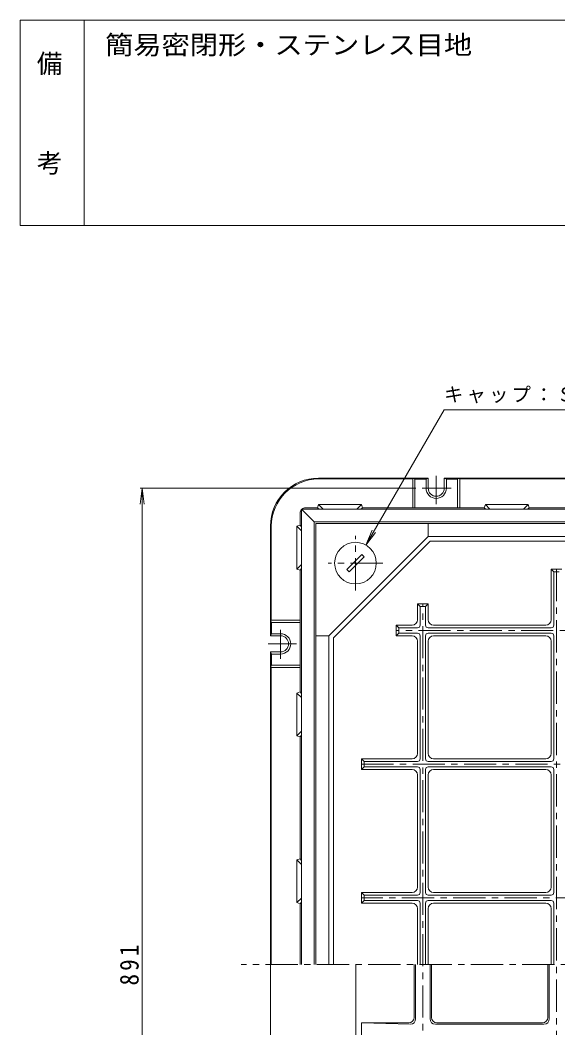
# Model space of a CAD drawing. Units: millimetres, scale not verified. Extents: x -1152 to 1118, y -823 to 838.
# Drawn here: x -1152 to -649, y -104 to 838 of the extents above; entities that cross this region are included whole.
import ezdxf
from ezdxf.enums import TextEntityAlignment as Align

# ---------------------------------------------------------------- set-up
doc = ezdxf.new("R2010")
doc.units = ezdxf.units.MM
doc.header["$LTSCALE"] = 6
doc.linetypes.add('CHAIN1', pattern=[8, 5, -1, 1, -1])
for name, color, linetype, lineweight in [('0-0_通り芯', 2, 'Continuous', 9), ('0-1_躯体', 3, 'Continuous', 9), ('0-E', 7, 'Continuous', 9), ('0-F', 7, 'Continuous', 9), ('F-0_F-0ﾚｲﾔ', 7, 'Continuous', 9)]:
    doc.layers.add(name, color=color, linetype=linetype, lineweight=lineweight)
doc.layers.add('F-4_F-4ﾚｲﾔ', color=2, linetype='Continuous')
doc.styles.add('ＭＳ ゴシック', font='')
doc.styles.get('ＭＳ ゴシック').set_extended_font_data('MS Gothic')

msp = doc.modelspace()

# ---------------------------------------------------------------- linework, layer by layer
at = {"layer": '0-0_通り芯'}
for p, q in [((-872.951, 409.823), (-770.451, 409.823)), ((-872.951, 409.023), (-784.951, 409.023)), ((-782.951, 408.823), (-784.951, 409.823)), ((-784.951, 409.823), (-784.951, 382.073)), ((-782.951, 408.823), (-772.451, 408.823)), ((-782.951, 408.823), (-782.951, 381.975)), ((-770.451, 409.823), (-772.451, 408.823)), ((-772.451, 408.823), (-772.451, 400.323)), ((-770.451, 409.823), (-770.451, 400.323)), ((-170.451, 409.823), (-755.451, 409.823)), ((-753.451, 408.823), (-753.451, 400.323)), ((-753.451, 408.823), (-742.951, 408.823)), ((-742.951, 408.823), (-740.951, 409.823)), ((-742.951, 408.823), (-742.951, 381.975)), ((-740.951, 409.823), (-740.951, 382.073)), ((-184.951, 409.023), (-740.951, 409.023)), ((-890.201, 377.073), (-890.201, 365.824)), ((-36.951, 380.823), (-888.951, 380.823)), ((-888.951, 380.823), (-876.951, 368.823)), ((-888.951, 380.823), (-888.951, -45.177)), ((-885.201, 382.073), (-873.952, 382.073)), ((-873.952, 382.073), (-872.951, 385.077)), ((-873.952, 382.073), (-872.452, 380.823)), ((-868.697, 380.823), (-872.951, 385.077)), ((-832.951, 385.077), (-872.951, 385.077)), ((-837.205, 380.823), (-832.951, 385.077)), ((-831.95, 382.073), (-833.45, 380.823)), ((-831.95, 382.073), (-832.951, 385.077)), ((-784.951, 382.073), (-831.95, 382.073)), ((-782.951, 381.975), (-784.951, 382.073)), ((-782.951, 381.975), (-742.951, 381.975)), ((-740.951, 382.073), (-742.951, 381.975)), ((-740.951, 382.073), (-717.952, 382.073)), ((-717.952, 382.073), (-716.951, 385.077)), ((-717.952, 382.073), (-716.452, 380.823)), ((-712.697, 380.823), (-716.951, 385.077)), ((-676.951, 385.077), (-716.951, 385.077)), ((-681.205, 380.823), (-676.951, 385.077)), ((-675.95, 382.073), (-677.45, 380.823)), ((-675.95, 382.073), (-676.951, 385.077)), ((-675.95, 382.073), (-561.952, 382.073)), ((-876.951, 368.823), (-48.951, 368.823)), ((-876.951, -45.177), (-876.951, 368.823)), ((-917.951, 364.823), (-917.951, 262.323)), ((-917.151, 364.823), (-917.151, 276.823)), ((-890.201, 365.824), (-893.205, 364.823)), ((-888.951, 360.569), (-893.205, 364.823)), ((-893.205, 324.823), (-893.205, 364.823)), ((-890.201, 365.824), (-888.951, 364.324)), ((-888.951, 329.077), (-893.205, 324.823)), ((-890.201, 323.822), (-893.205, 324.823)), ((-890.201, 323.822), (-888.951, 325.322)), ((-890.201, 276.823), (-890.201, 323.822)), ((-916.951, 274.823), (-917.951, 276.823)), ((-917.951, 276.823), (-890.201, 276.823)), ((-916.951, 274.823), (-916.951, 264.323)), ((-916.951, 274.823), (-890.103, 274.823)), ((-890.103, 274.823), (-890.201, 276.823)), ((-890.103, 274.823), (-890.103, 234.823)), ((-917.951, 262.323), (-916.951, 264.323)), ((-916.951, 264.323), (-908.451, 264.323)), ((-917.951, 262.323), (-908.451, 262.323)), ((-917.951, 247.323), (-917.951, -337.677)), ((-916.951, 245.323), (-908.451, 245.323)), ((-916.951, 245.323), (-916.951, 234.823)), ((-916.951, 234.823), (-917.951, 232.823)), ((-917.951, 232.823), (-890.201, 232.823)), ((-917.151, 232.823), (-917.151, -45.177)), ((-916.951, 234.823), (-890.103, 234.823)), ((-890.201, 232.823), (-890.103, 234.823)), ((-890.201, 232.823), (-890.201, 209.824)), ((-890.201, 209.824), (-893.205, 208.823)), ((-888.951, 204.569), (-893.205, 208.823)), ((-893.205, 168.823), (-893.205, 208.823)), ((-890.201, 209.824), (-888.951, 208.324)), ((-888.951, 173.076), (-893.205, 168.823)), ((-890.201, 167.822), (-893.205, 168.823)), ((-890.201, 167.822), (-888.951, 169.322)), ((-890.201, 167.822), (-890.201, 53.824)), ((-890.201, 53.824), (-893.205, 52.823)), ((-888.951, 48.569), (-893.205, 52.823)), ((-893.205, 12.823), (-893.205, 52.823)), ((-890.201, 53.824), (-888.951, 52.324)), ((-888.951, 17.077), (-893.205, 12.823)), ((-890.201, 11.822), (-893.205, 12.823)), ((-890.201, 11.822), (-888.951, 13.322)), ((-890.201, 11.822), (-890.201, -45.177)), ((-837.951, -300.177), (-837.951, -45.177))]:
    msp.add_line(p, q, dxfattribs=at)
at = {"layer": '0-0_通り芯', "linetype": 'CHAIN1'}
for p, q in [((-762.951, 411.97), (-762.951, 385.324)), ((-748.835, 400.323), (-776.024, 400.323)), ((-908.451, 240.706), (-908.451, 267.896)), ((-920.098, 254.823), (-893.452, 254.823))]:
    msp.add_line(p, q, dxfattribs=at)
at = {"layer": '0-0_通り芯'}
for points in [[(-753.451, 408.823), (-755.451, 409.823), (-755.451, 400.323)], [(-916.951, 245.323), (-917.951, 247.323), (-908.451, 247.323)]]:
    msp.add_lwpolyline(points, dxfattribs=at)
for centre, radius, start, end in [((-872.951, 364.823), 45, 90, 180), ((-872.951, 364.823), 44.2, 90, 180), ((-762.951, 400.323), 9.5, 180, 0), ((-762.951, 400.323), 7.5, 180, 0), ((-885.201, 377.073), 5, 138.59082, 180), ((-885.201, 377.073), 5, 90, 131.40918), ((-908.451, 254.823), 9.5, 270, 90), ((-908.451, 254.823), 7.5, 270, 90)]:
    msp.add_arc(centre, radius, start, end, dxfattribs=at)
at = {"layer": '0-1_躯体'}
for p, q in [((-770.451, 355.323), (-863.451, 262.323)), ((-157.315, 350.823), (-768.587, 350.823)), ((-830.319, 336.333), (-844.462, 322.191)), ((-846.583, 324.312), (-844.462, 322.191)), ((-655.451, 324.823), (-645.451, 324.823)), ((-652.951, 322.323), (-655.451, 324.823)), ((-655.451, 277.323), (-655.451, 324.823)), ((-652.951, 322.323), (-647.951, 322.323)), ((-652.951, 272.323), (-652.951, 322.323)), ((-780.451, 292.323), (-770.451, 292.323)), ((-777.951, 289.823), (-780.451, 292.323)), ((-780.451, 277.323), (-780.451, 292.323)), ((-772.951, 289.823), (-770.451, 292.323)), ((-770.451, 277.323), (-770.451, 292.323)), ((-777.951, 289.823), (-772.951, 289.823)), ((-777.951, 272.323), (-777.951, 289.823)), ((-772.951, 272.323), (-772.951, 289.823)), ((-800.451, 262.323), (-800.451, 272.323)), ((-797.951, 269.823), (-800.451, 272.323)), ((-785.451, 272.323), (-800.451, 272.323)), ((-797.951, 264.823), (-800.451, 262.323)), ((-797.951, 264.823), (-797.951, 269.823)), ((-780.451, 269.823), (-797.951, 269.823)), ((-780.451, 264.823), (-797.951, 264.823)), ((-770.451, 269.823), (-655.451, 269.823)), ((-770.451, 264.823), (-655.451, 264.823)), ((-660.451, 272.323), (-765.451, 272.323)), ((-863.451, 262.323), (-875.451, 262.323)), ((-863.451, -45.177), (-863.451, 262.323)), ((-785.451, 262.323), (-800.451, 262.323)), ((-780.451, 152.323), (-780.451, 257.323)), ((-777.951, 262.323), (-777.951, 147.323)), ((-772.951, 262.323), (-772.951, 147.323)), ((-770.451, 152.323), (-770.451, 257.323)), ((-660.451, 262.323), (-765.451, 262.323)), ((-655.451, 152.323), (-655.451, 257.323)), ((-652.951, 262.323), (-652.951, 147.323)), ((-832.951, 137.323), (-832.951, 147.323)), ((-830.451, 144.823), (-832.951, 147.323)), ((-785.451, 147.323), (-832.951, 147.323)), ((-830.451, 139.823), (-830.451, 144.823)), ((-780.451, 144.823), (-830.451, 144.823)), ((-655.451, 144.823), (-770.451, 144.823)), ((-765.451, 147.323), (-660.451, 147.323)), ((-830.451, 139.823), (-832.951, 137.323)), ((-785.451, 137.323), (-832.951, 137.323)), ((-780.451, 139.823), (-830.451, 139.823)), ((-780.451, 27.323), (-780.451, 132.323)), ((-777.951, 137.323), (-777.951, 22.323)), ((-772.951, 137.323), (-772.951, 22.323)), ((-655.451, 139.823), (-770.451, 139.823)), ((-770.451, 27.323), (-770.451, 132.323)), ((-765.451, 137.323), (-660.451, 137.323)), ((-655.451, 27.323), (-655.451, 132.323)), ((-652.951, 137.323), (-652.951, 22.323)), ((-832.951, 12.323), (-832.951, 22.323)), ((-830.451, 19.823), (-832.951, 22.323)), ((-785.451, 22.323), (-832.951, 22.323)), ((-830.451, 14.823), (-830.451, 19.823)), ((-780.451, 19.823), (-830.451, 19.823)), ((-770.451, 19.823), (-655.451, 19.823)), ((-660.451, 22.323), (-765.451, 22.323)), ((-830.451, 14.823), (-832.951, 12.323)), ((-785.451, 12.323), (-832.951, 12.323)), ((-780.451, 14.823), (-830.451, 14.823)), ((-777.951, 12.323), (-777.951, -45.177)), ((-772.951, 12.323), (-772.951, -45.177)), ((-770.451, 14.823), (-655.451, 14.823)), ((-660.451, 12.323), (-765.451, 12.323)), ((-652.951, 12.323), (-652.951, -45.177)), ((-780.451, 7.323), (-780.451, -45.177)), ((-770.451, 7.323), (-770.451, -45.177)), ((-655.451, 7.323), (-655.451, -45.177)), ((-783.501, -45.177), (-783.501, -94.627)), ((-782.201, -45.177), (-782.201, -95.927)), ((-768.701, -45.177), (-768.701, -95.927)), ((-767.401, -45.177), (-767.401, -94.627)), ((-658.501, -94.627), (-658.501, -45.177)), ((-657.201, -95.927), (-657.201, -45.177)), ((-787.201, -100.927), (-832.951, -99.627)), ((-832.951, -99.627), (-788.501, -99.627)), ((-662.201, -100.927), (-763.701, -100.927)), ((-663.501, -99.627), (-762.401, -99.627))]:
    msp.add_line(p, q, dxfattribs=at)
at = {"layer": '0-1_躯体', "linetype": 'CHAIN1'}
for p, q in [((-838.451, 304.823), (-838.451, 355.823)), ((-812.951, 330.323), (-863.951, 330.323)), ((-650.451, 324.823), (-650.451, -415.177)), ((-775.451, -382.677), (-775.451, 292.323)), ((-125.451, 267.323), (-800.451, 267.323)), ((-832.951, 142.323), (-92.951, 142.323)), ((-92.951, 17.323), (-832.951, 17.323)), ((19.549, -45.177), (-945.451, -45.177))]:
    msp.add_line(p, q, dxfattribs=at)
at = {"layer": '0-1_躯体'}
for points in [[(-50.451, 367.323), (-875.451, 367.323), (-875.451, -45.177)], [(-155.451, 355.323), (-770.451, 355.323), (-770.451, 367.323)], [(-858.951, -45.177), (-858.951, 260.459), (-768.587, 350.823)], [(-846.583, 324.312), (-832.441, 338.455), (-830.319, 336.333)], [(-832.951, -99.627), (-832.951, -115.727), (-788.501, -115.727)]]:
    msp.add_lwpolyline(points, dxfattribs=at)
msp.add_circle((-838.451, 330.323), 19.5, dxfattribs=at)
for centre, radius, start, end in [((-785.451, 277.323), 5, 270, 0), ((-765.451, 277.323), 5, 180, 270), ((-660.451, 277.323), 5, 270, 0), ((-780.451, 272.323), 2.5, 270, 0), ((-780.451, 262.323), 2.5, 0, 90), ((-770.451, 272.323), 2.5, 180, 270), ((-770.451, 262.323), 2.5, 90, 180), ((-655.451, 272.323), 2.5, 270, 0), ((-655.451, 262.323), 2.5, 0, 90), ((-785.451, 257.323), 5, 0, 90), ((-765.451, 257.323), 5, 90, 180), ((-660.451, 257.323), 5, 0, 90), ((-785.451, 152.323), 5, 270, 0), ((-765.451, 152.323), 5, 180, 270), ((-660.451, 152.323), 5, 270, 0), ((-780.451, 147.323), 2.5, 270, 0), ((-770.451, 147.323), 2.5, 180, 270), ((-655.451, 147.323), 2.5, 270, 0), ((-785.451, 132.323), 5, 0, 90), ((-780.451, 137.323), 2.5, 0, 90), ((-770.451, 137.323), 2.5, 90, 180), ((-765.451, 132.323), 5, 90, 180), ((-660.451, 132.323), 5, 0, 90), ((-655.451, 137.323), 2.5, 0, 90), ((-785.451, 27.323), 5, 270, 0), ((-780.451, 22.323), 2.5, 270, 0), ((-770.451, 22.323), 2.5, 180, 270), ((-765.451, 27.323), 5, 180, 270), ((-660.451, 27.323), 5, 270, 0), ((-655.451, 22.323), 2.5, 270, 0), ((-785.451, 7.323), 5, 0, 90), ((-780.451, 12.323), 2.5, 0, 90), ((-770.451, 12.323), 2.5, 90, 180), ((-765.451, 7.323), 5, 90, 180), ((-660.451, 7.323), 5, 0, 90), ((-655.451, 12.323), 2.5, 0, 90), ((-788.501, -94.627), 5, 270, 0), ((-787.201, -95.927), 5, 270, 0), ((-763.701, -95.927), 5, 180, 270), ((-762.401, -94.627), 5, 180, 270), ((-663.501, -94.627), 5, 270, 0), ((-662.201, -95.927), 5, 270, 0)]:
    msp.add_arc(centre, radius, start, end, dxfattribs=at)
at = {"layer": '0-E'}
for p, q in [((-828.701, 347.21), (-755.614, 473.801)), ((-548.614, 473.801), (-755.614, 473.801)), ((-828.701, 347.21), (-822.961, 361.069)), ((-828.701, 347.21), (-819.57, 359.111))]:
    msp.add_line(p, q, dxfattribs=at)
at = {"layer": '0-F'}
for p, q in [((-1037.951, 400.323), (-1039.909, 385.451)), ((-782.024, 400.323), (-1039.751, 400.323)), ((-1037.951, 400.323), (-1035.993, 385.451)), ((-1037.951, -490.677), (-1037.951, 400.323))]:
    msp.add_line(p, q, dxfattribs=at)
at = {"layer": 'F-0_F-0ﾚｲﾔ'}
for p, q in [((-1152, 838.135), (-60, 838.135)), ((-1152, 646.135), (-1152, 838.135)), ((-1092, 838.135), (-1092, 646.135))]:
    msp.add_line(p, q, dxfattribs=at)
msp.add_lwpolyline([(-1152, 646.135), (-60, 646.135), (-60, 838.135)], dxfattribs=at)

# ---------------------------------------------------------------- texts
at = {"layer": '0-E', "insert": (-755.614, 479.801), "char_height": 13.2, "attachment_point": 7, "style": 'ＭＳ ゴシック'}
msp.add_mtext('\\T1.17;キャップ：ＳＣＳ１３', dxfattribs=at)
at = {"layer": '0-F', "color": 2, "insert": (-1040.951, -64.677), "char_height": 17.6, "attachment_point": 7, "rotation": 90, "style": 'ＭＳ ゴシック'}
msp.add_mtext('\\T1.27;\\W0.9;891', dxfattribs=at)
at = {"layer": 'F-4_F-4ﾚｲﾔ', "style": 'ＭＳ ゴシック', "width": 1.1}
msp.add_text('簡易密閉形・ステンレス目地', height=17.6, dxfattribs=at).set_placement((-1072.596, 800.935), align=Align.BOTTOM_LEFT)
at = {"layer": 'F-4_F-4ﾚｲﾔ', "style": 'ＭＳ ゴシック'}
for s, p in [('備', (-1136.446, 783.511)), ('考', (-1136.446, 690.365))]:
    msp.add_text(s, height=17.6, dxfattribs=at).set_placement(p, align=Align.BOTTOM_LEFT)

doc.saveas('drawing.dxf')
